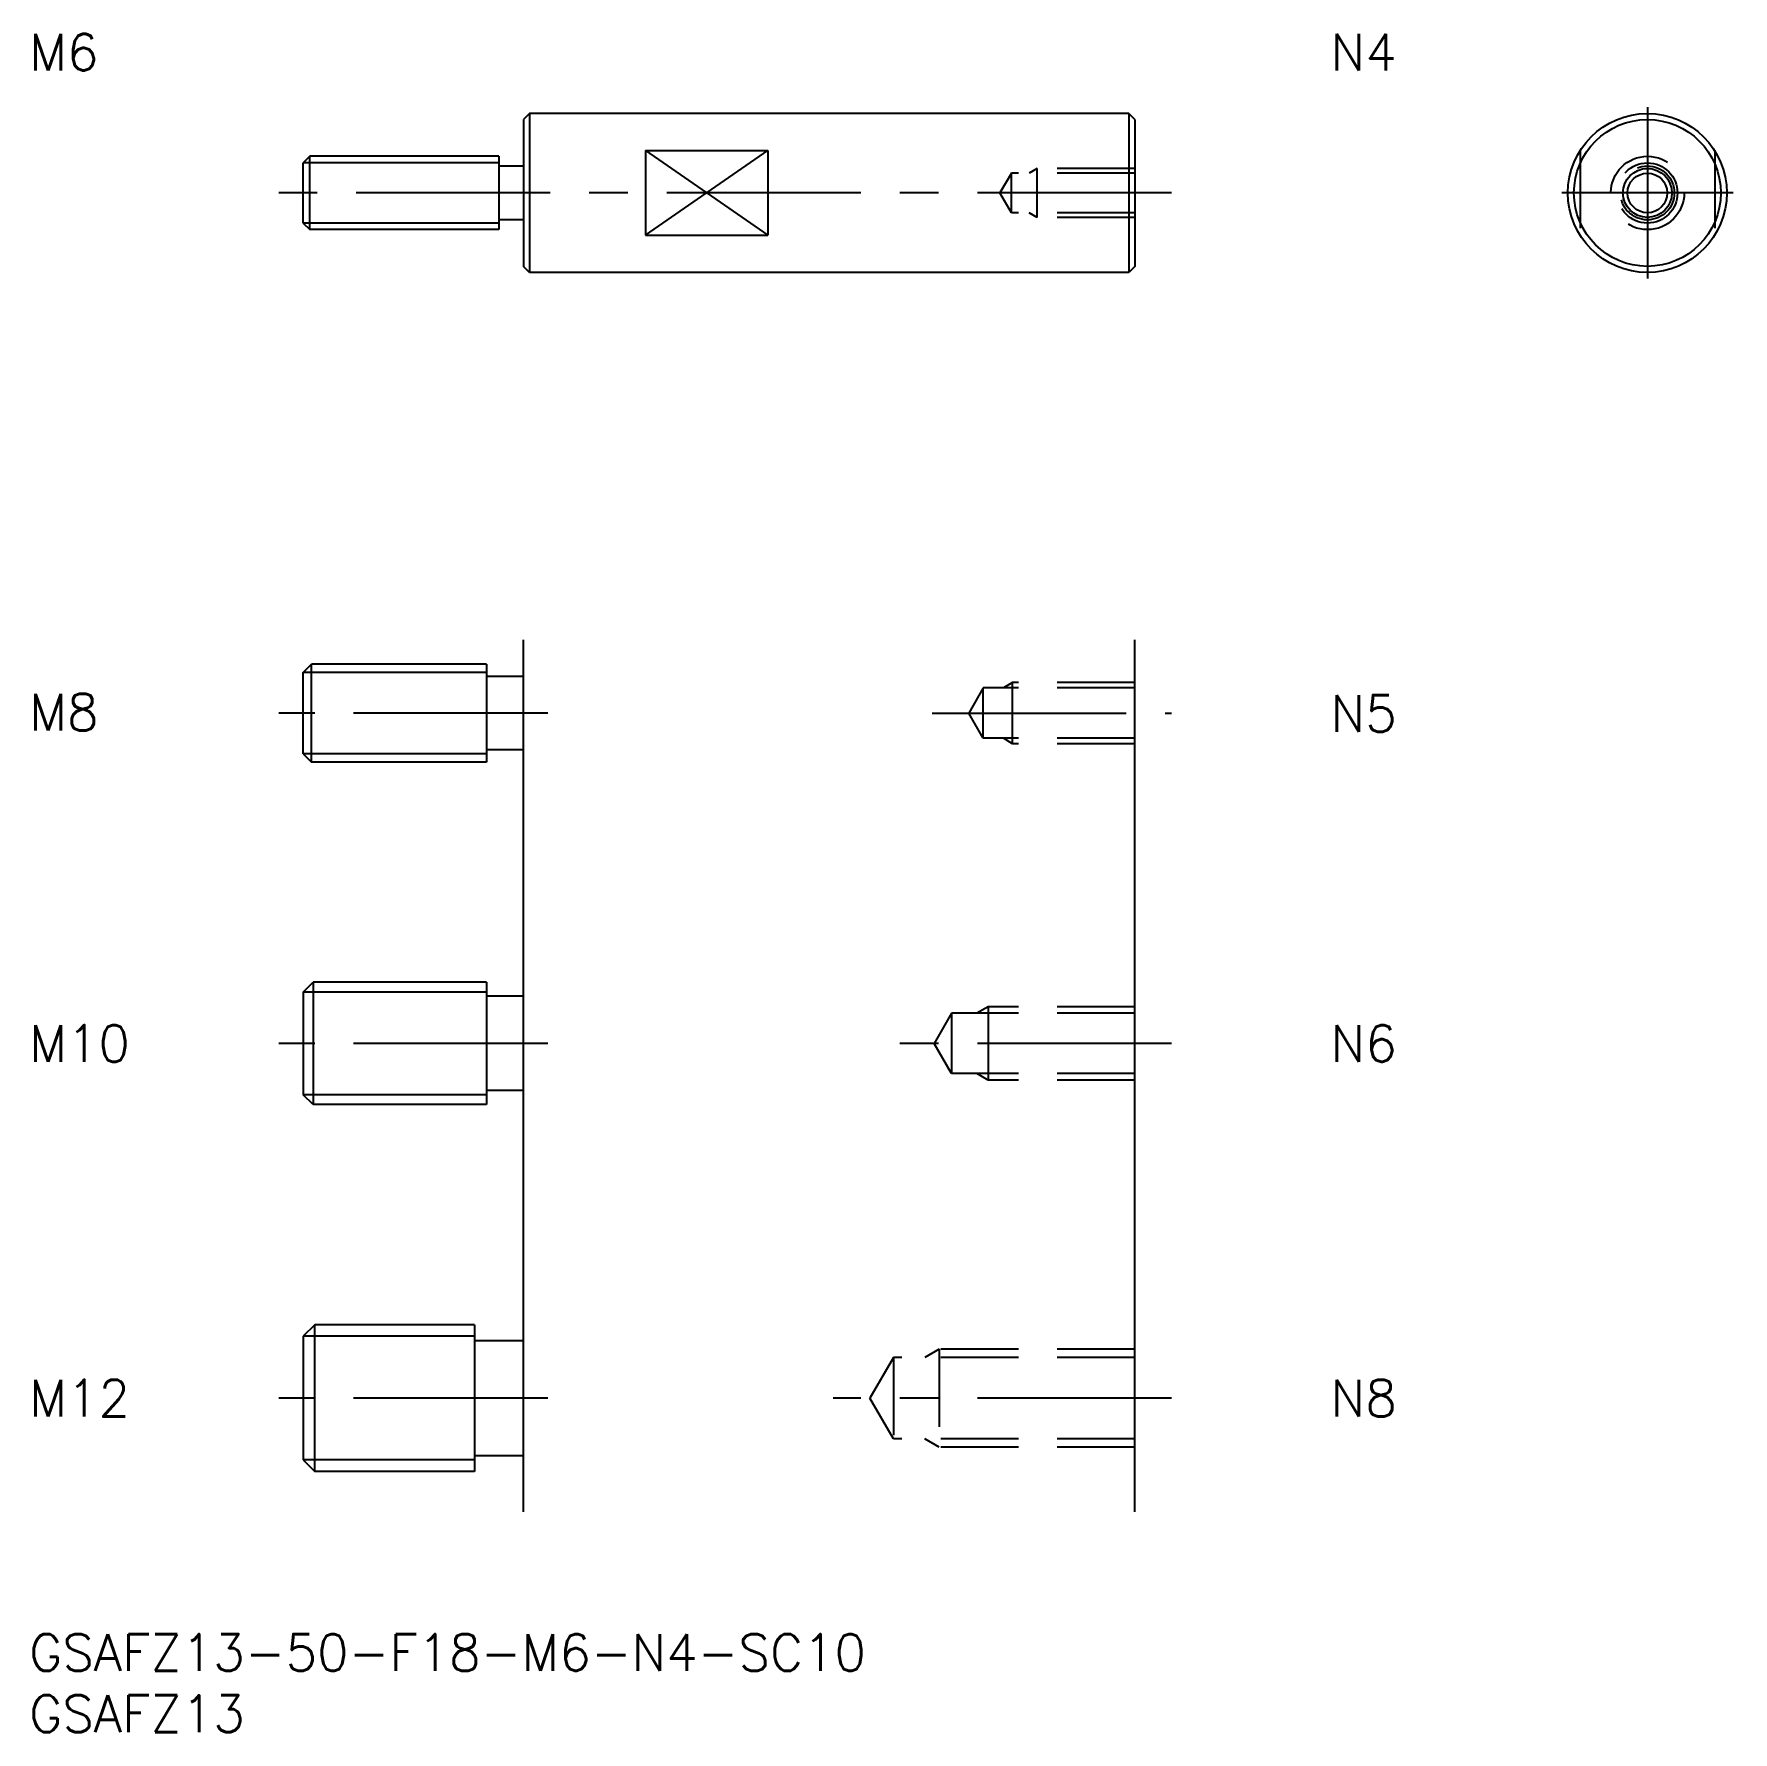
# Model space of a CAD drawing. Extents: x 0 to 139, y -8 to 131.
import ezdxf

# ---------------------------------------------------------------- set-up
doc = ezdxf.new("R2010")
doc.units = 0
doc.header["$LTSCALE"] = 0.5
doc.linetypes.add('CENTER', pattern=[50.8, 31.75, -6.35, 6.35, -6.35])
doc.linetypes.add('DASHED', pattern=[19.05, 12.7, -6.35])
for name, color, linetype in [('MSM_CENTER', 1, 'CENTER'), ('MSM_CONTINUOUS', 7, 'CONTINUOUS'), ('MSM_DASHED', 4, 'DASHED'), ('MSM_NARROW', 5, 'CONTINUOUS'), ('MSM_PART_NUMBER', 7, 'CONTINUOUS')]:
    doc.layers.add(name, color=color, linetype=linetype)
doc.styles.get("Standard").update_dxf_attribs({"font": 'txt.shx', "height": 3, "bigfont": 'bigfont.shx'})

# ---------------------------------------------------------------- blocks, each defined once
blk = doc.blocks.new('*U39')
at = {"layer": 'MSM_PART_NUMBER'}
blk.add_text('GSAFZ13-50-F18-M6-N4-SC10', height=3, dxfattribs=at).set_placement((0, -3))
blk = doc.blocks.new('*U40')
at = {"layer": 'MSM_PART_NUMBER'}
blk.add_text('GSAFZ13', height=3, dxfattribs=at).set_placement((0, -8))
blk = doc.blocks.new('*U41')
at = {"layer": 'MSM_PART_NUMBER'}
blk.add_text('M6', height=3, dxfattribs=at).set_placement((0, 127.81))
blk = doc.blocks.new('*U42')
at = {"layer": 'MSM_PART_NUMBER'}
blk.add_text('N4', height=3, dxfattribs=at).set_placement((106.39, 127.81))
blk = doc.blocks.new('*U43')
at = {"layer": 'MSM_PART_NUMBER'}
blk.add_text('M8', height=3, dxfattribs=at).set_placement((0, 73.86))
blk = doc.blocks.new('*U44')
at = {"layer": 'MSM_PART_NUMBER'}
blk.add_text('M10', height=3, dxfattribs=at).set_placement((0, 46.79))
blk = doc.blocks.new('*U45')
at = {"layer": 'MSM_PART_NUMBER'}
blk.add_text('M12', height=3, dxfattribs=at).set_placement((0, 17.79))
blk = doc.blocks.new('*U46')
at = {"layer": 'MSM_PART_NUMBER'}
blk.add_text('N5', height=3, dxfattribs=at).set_placement((106.39, 73.76))
blk = doc.blocks.new('*U47')
at = {"layer": 'MSM_PART_NUMBER'}
blk.add_text('N8', height=3, dxfattribs=at).set_placement((106.39, 17.79))
blk = doc.blocks.new('*U48')
at = {"layer": 'MSM_PART_NUMBER'}
blk.add_text('N6', height=3, dxfattribs=at).set_placement((106.39, 46.79))

msp = doc.modelspace()

# ---------------------------------------------------------------- linework, layer by layer
at = {"layer": 'MSM_CENTER'}
for p, q in [((132.28, 124.81), (132.28, 110.81)), ((93.39, 117.81), (20.39, 117.81)), ((139.28, 117.81), (125.28, 117.81)), ((42.39, 75.29), (20.39, 75.29)), ((73.8, 75.29), (93.39, 75.29)), ((42.39, 48.29), (20.39, 48.29)), ((93.39, 48.29), (70.97, 48.29)), ((42.39, 19.29), (20.39, 19.29)), ((93.39, 19.29), (65.72, 19.29))]:
    msp.add_line(p, q, dxfattribs=at)
at = {"layer": 'MSM_CONTINUOUS'}
for p, q in [((40.89, 124.31), (40.39, 123.81)), ((40.39, 123.81), (40.39, 111.81)), ((89.89, 124.31), (40.89, 124.31)), ((40.89, 124.31), (40.89, 111.31)), ((90.39, 123.81), (89.89, 124.31)), ((89.89, 124.31), (89.89, 111.31)), ((90.39, 123.81), (90.39, 111.81)), ((50.39, 121.27), (50.39, 114.35)), ((50.39, 121.27), (60.39, 121.27)), ((60.39, 121.27), (60.39, 114.35)), ((22.93, 120.81), (22.39, 120.27)), ((22.39, 115.35), (22.39, 120.27)), ((38.39, 120.81), (22.93, 120.81)), ((22.93, 114.81), (22.93, 120.81)), ((38.39, 120.81), (38.39, 114.81)), ((40.39, 120.01), (38.39, 120.01)), ((22.39, 115.35), (22.93, 114.81)), ((40.39, 115.61), (38.39, 115.61)), ((38.39, 114.81), (22.93, 114.81)), ((50.39, 114.35), (60.39, 114.35)), ((40.89, 111.31), (40.39, 111.81)), ((89.89, 111.31), (40.89, 111.31)), ((90.39, 111.81), (89.89, 111.31)), ((40.39, 10), (40.39, 81.29)), ((90.39, 10), (90.39, 81.29)), ((22.39, 78.62), (23.07, 79.29)), ((37.39, 79.29), (23.07, 79.29)), ((23.07, 71.29), (23.07, 79.29)), ((37.39, 79.29), (37.39, 71.29)), ((22.39, 71.97), (22.39, 78.62)), ((40.39, 78.29), (37.39, 78.29)), ((40.39, 72.29), (37.39, 72.29)), ((22.39, 71.97), (23.07, 71.29)), ((37.39, 71.29), (23.07, 71.29)), ((22.39, 52.48), (23.2, 53.29)), ((37.39, 53.29), (23.2, 53.29)), ((23.2, 53.29), (23.2, 43.29)), ((37.39, 53.29), (37.39, 43.29)), ((22.39, 52.48), (22.39, 44.1)), ((40.39, 52.14), (37.39, 52.14)), ((23.2, 43.29), (22.39, 44.1)), ((37.39, 43.29), (23.2, 43.29)), ((40.39, 44.44), (37.39, 44.44)), ((23.34, 25.29), (22.39, 24.35)), ((36.39, 25.29), (23.34, 25.29)), ((23.34, 13.29), (23.34, 25.29)), ((36.39, 25.29), (36.39, 13.29)), ((22.39, 24.35), (22.39, 14.24)), ((40.39, 23.99), (36.39, 23.99)), ((22.39, 14.24), (23.34, 13.29)), ((40.39, 14.59), (36.39, 14.59)), ((36.39, 13.29), (23.34, 13.29))]:
    msp.add_line(p, q, dxfattribs=at)
for radius in [6.5, 6, 1.62]:
    msp.add_circle((132.28, 117.81), radius, dxfattribs=at)
at = {"layer": 'MSM_DASHED'}
for p, q in [((126.78, 121.27), (126.78, 114.35)), ((137.78, 121.27), (137.78, 114.35)), ((82.39, 119.81), (81.73, 119.43)), ((90.39, 119.81), (82.39, 119.81)), ((82.39, 115.81), (82.39, 119.81)), ((80.29, 119.43), (79.35, 117.81)), ((90.39, 119.43), (80.29, 119.43)), ((80.29, 116.19), (80.29, 119.43)), ((80.29, 116.19), (79.35, 117.81)), ((90.39, 116.19), (80.29, 116.19)), ((82.39, 115.81), (81.73, 116.19)), ((90.39, 115.81), (82.39, 115.81)), ((80.39, 77.79), (79.64, 77.36)), ((90.39, 77.79), (80.39, 77.79)), ((80.39, 72.79), (80.39, 77.79)), ((77.99, 77.36), (76.8, 75.29)), ((90.39, 77.36), (77.99, 77.36)), ((77.99, 73.23), (77.99, 77.36)), ((77.99, 73.23), (76.8, 75.29)), ((90.39, 73.23), (77.99, 73.23)), ((80.39, 72.79), (79.64, 73.23)), ((90.39, 72.79), (80.39, 72.79)), ((75.39, 50.75), (73.97, 48.29)), ((90.39, 50.75), (75.39, 50.75)), ((75.39, 50.75), (75.39, 45.83)), ((78.39, 51.29), (77.45, 50.75)), ((90.39, 51.29), (78.39, 51.29)), ((78.39, 51.29), (78.39, 45.29)), ((75.39, 45.83), (73.97, 48.29)), ((90.39, 45.83), (75.39, 45.83)), ((78.39, 45.29), (77.45, 45.83)), ((90.39, 45.29), (78.39, 45.29)), ((70.64, 22.62), (68.72, 19.29)), ((70.64, 22.62), (70.64, 15.97)), ((90.39, 22.62), (70.64, 22.62)), ((74.39, 23.29), (73.22, 22.62)), ((74.39, 23.29), (74.39, 15.29)), ((90.39, 23.29), (74.39, 23.29)), ((70.64, 15.97), (68.72, 19.29)), ((90.39, 15.97), (70.64, 15.97)), ((74.39, 15.29), (73.22, 15.97)), ((90.39, 15.29), (74.39, 15.29))]:
    msp.add_line(p, q, dxfattribs=at)
for centre, radius in [((132.29, 117.81), 3), ((132.28, 117.81), 2.46), ((132.28, 117.81), 2.2)]:
    msp.add_circle(centre, radius, dxfattribs=at)
at = {"layer": 'MSM_NARROW'}
for p, q in [((50.39, 121.27), (60.39, 114.35)), ((50.39, 114.35), (60.39, 121.27)), ((38.39, 120.27), (22.39, 120.27)), ((38.39, 115.35), (22.39, 115.35)), ((37.39, 78.62), (22.39, 78.62)), ((37.39, 71.97), (22.39, 71.97)), ((37.39, 52.48), (22.39, 52.48)), ((37.39, 44.1), (22.39, 44.1)), ((36.39, 24.35), (22.39, 24.35)), ((36.39, 14.24), (22.39, 14.24))]:
    msp.add_line(p, q, dxfattribs=at)
msp.add_circle((132.28, 117.81), 2, dxfattribs=at)

# ---------------------------------------------------------------- block references
at = {"layer": 'MSM_CONTINUOUS'}
for name in ['*U41', '*U42', '*U43', '*U46', '*U44', '*U48', '*U45', '*U47', '*U39', '*U40']:
    msp.add_blockref(name, (0, 0), dxfattribs=at)

doc.saveas('drawing.dxf')
